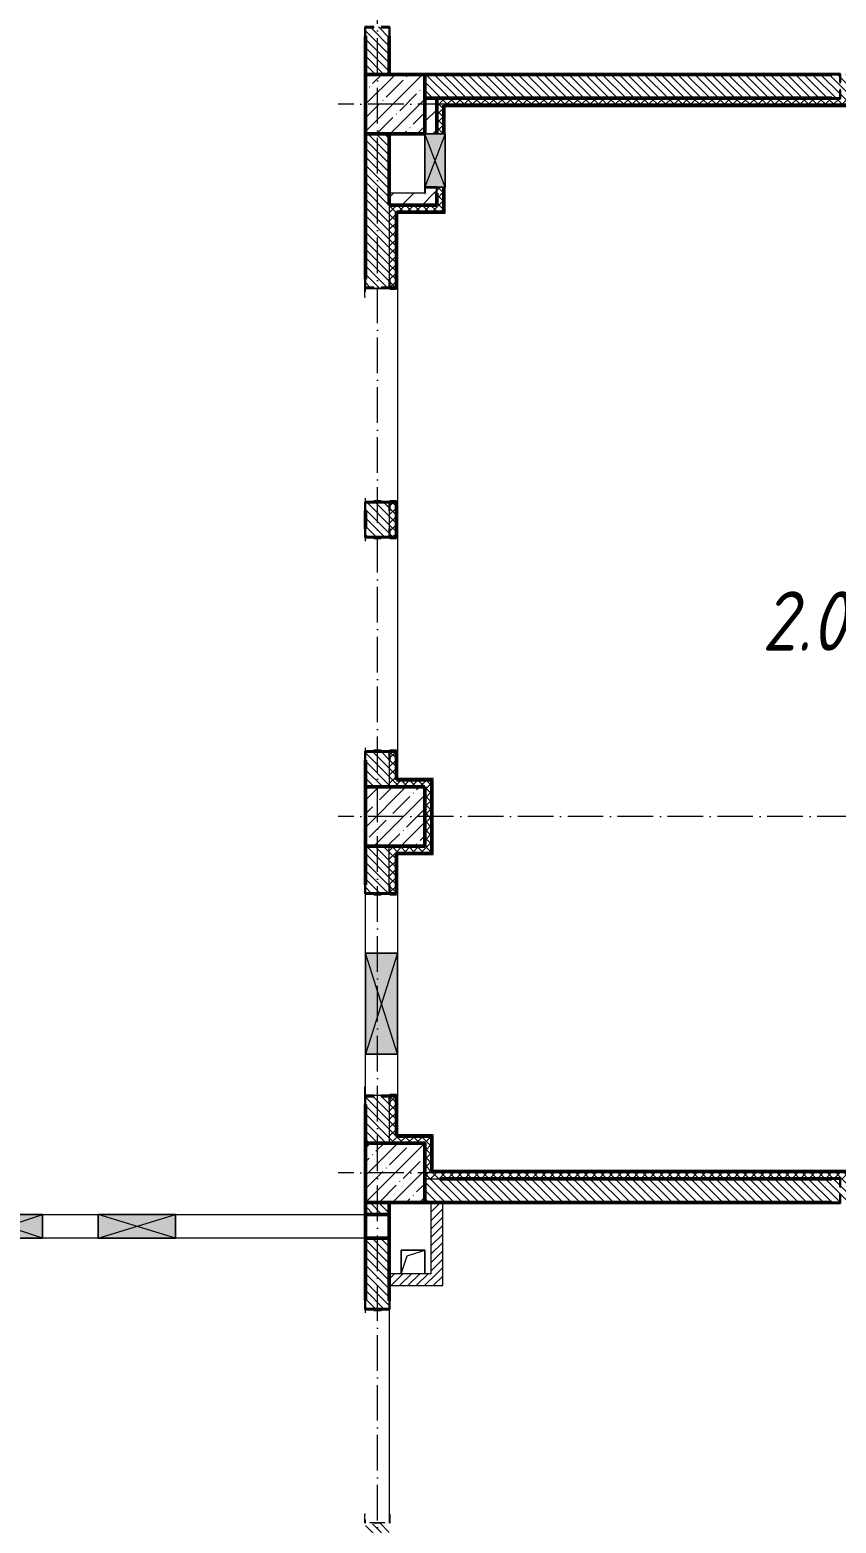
# Model space of a CAD drawing. Header units: millimetres. Extents: x -213536 to 1564669, y -45299 to 942238.
# Drawn here: x 74833 to 81621, y 481397 to 493972 of the extents above; entities that cross this region are included whole.
import ezdxf

# ---------------------------------------------------------------- set-up
doc = ezdxf.new("R2010")
doc.units = ezdxf.units.MM
doc.linetypes.add('50_200_ШТРИХ_1Т_ш5_п1_п1_', pattern=[700, 500, -100, 0, -100])
for name, color, linetype, lineweight in [('3.1) ЖБ окна 1.2 м', 102, 'Continuous', 30), ('A-DETL-GENF-OTLN', 7, 'Continuous', 9), ('A-FLOR-____-OTLN', 7, 'Continuous', 9), ('A-GENM-____-MCUT', 7, 'Continuous', 25), ('A-GENM-____-OTLN', 7, 'Continuous', 9), ('A-GENM-____-OTLN-1', 7, 'Continuous', 25), ('A-GLAZ-____-OTLN', 7, 'Continuous', 9), ('A-WALL-____-MCUT-2', 7, 'Continuous', 50), ('A-WALL-____-MCUT-3', 7, 'Continuous', 9), ('A-WALL-____-OTLN', 7, 'Continuous', 9), ('A-WALL-____-PATT-1', 7, 'Continuous', 9), ('A-WALL-FNSH-MCUT-1', 7, 'Continuous', 9), ('I-WALL-____-OTLN', 7, 'Continuous', 9), ('S-COLS-____-MCUT', 7, 'Continuous', 50), ('S-COLS-____-OTLN', 7, 'Continuous', 9), ('S-GRID-____-OTLN-1', 7, '50_200_ШТРИХ_1Т_ш5_п1_п1_', 9), ('Марки помещений', 7, 'Continuous', 9)]:
    doc.layers.add(name, color=color, linetype=linetype, lineweight=lineweight)
doc.layers.add('A-WALL-____-PATT-2', color=7, linetype='Continuous', lineweight=9, true_color=0x787878)
doc.styles.add('ISOCPEUR_I_3', font='isocpeui.ttf', dxfattribs={"width": 0.85, "height": 2.2})
pattern_1 = [(135, (-15591.663, 459015.94), (-35.35534, -35.35534), [])]
pattern_2 = [(45, (-15591.663, 459015.94), (-35.35534, 35.35534), []), (135, (-15591.663, 459015.94), (-35.35534, -35.35534), [])]
pattern_3 = [(45, (-15591.663, 459015.94), (-35.35534, 35.35534), [])]
pattern_4 = [(45, (-15591.66, 459015.94), (-84.85281, 84.85281), [])]

# ---------------------------------------------------------------- blocks, each defined once
blk = doc.blocks.new('BSC_Колонна _Прямоугольная - 500х500-V27-АР1_План отверстий 2 этажа в осях 1-64_А-ГГ')
at = {"layer": 'S-COLS-____-OTLN'}
h = blk.add_hatch(dxfattribs=at)
h.set_pattern_fill('FP_56', color=256, style=0, pattern_type=2)
h.set_pattern_definition([(45, (-93500, -25331.04), (-114.04925, 114.04925), []), (45, (-93385.95, -25331.04), (-114.04925, 114.04925), [201.613, -40.323, 3.353, -36.97])])
h.paths.add_polyline_path([(-250, -250), (250, -250), (250, 250), (-250, 250)], flags=0)
at = {"layer": 'S-COLS-____-MCUT'}
for p, q in [((250, 250), (-250, 250)), ((-250, 250), (-250, -250)), ((250, -250), (250, 250)), ((-250, -250), (250, -250))]:
    blk.add_line(p, q, dxfattribs=at)
blk = doc.blocks.new('BSC_Колонна _Прямоугольная - 500х500-V29-АР1_План отверстий 2 этажа в осях 1-64_А-ГГ')
at = {"layer": 'S-COLS-____-OTLN'}
h = blk.add_hatch(dxfattribs=at)
h.set_pattern_fill('FP_58', color=256, style=0, pattern_type=2)
h.set_pattern_definition([(45, (-93500, -34331.04), (-114.04925, 114.04925), []), (45, (-93385.95, -34331.04), (-114.04925, 114.04925), [201.613, -40.323, 3.353, -36.97])])
h.paths.add_polyline_path([(-250, -250), (250, -250), (250, 250), (-250, 250)], flags=0)
at = {"layer": 'S-COLS-____-MCUT'}
for p, q in [((250, 250), (-250, 250)), ((-250, 250), (-250, -250)), ((250, -250), (250, 250)), ((-250, -250), (250, -250))]:
    blk.add_line(p, q, dxfattribs=at)
blk = doc.blocks.new('BSC_Колонна _Прямоугольная - 500х500-V35-АР1_План отверстий 2 этажа в осях 1-64_А-ГГ')
at = {"layer": 'S-COLS-____-OTLN'}
h = blk.add_hatch(dxfattribs=at)
h.set_pattern_fill('FP_64', color=256, style=0, pattern_type=2)
h.set_pattern_definition([(45, (-93500, -28331.04), (-114.04925, 114.04925), []), (45, (-93385.95, -28331.04), (-114.04925, 114.04925), [201.613, -40.323, 3.353, -36.97])])
h.paths.add_polyline_path([(-250, -250), (250, -250), (250, 250), (-250, 250), (-250, -75)], flags=0)
at = {"layer": 'S-COLS-____-MCUT'}
for p, q in [((250, 250), (-250, 250)), ((-250, 250), (-250, -250)), ((250, -250), (250, 250)), ((-250, -250), (250, -250))]:
    blk.add_line(p, q, dxfattribs=at)
blk = doc.blocks.new('АР_Перемычка - АР_Перемычка-28448550-АР1_План отверстий 2 этажа в осях 1-64_А-ГГ')
at = {"layer": 'A-GENM-____-OTLN'}
blk.add_line((-350, -100), (-342, -100), dxfattribs=at)
blk = doc.blocks.new('Фахверк_СКБ_Уголок - 200_3960-28268576-АР1_План отверстий 2 этажа в осях 1-64_А-ГГ')
at = {"layer": 'A-GENM-____-MCUT'}
for p, q in [((200, 156), (125, 156)), ((125, 156), (125, 81)), ((131, 81), (131, 150)), ((131, 150), (200, 150)), ((200, 150), (200, 156)), ((125, 81), (131, 81)), ((131, 19), (125, 19)), ((125, 19), (125, -56)), ((131, -50), (131, 19)), ((125, -56), (200, -56)), ((200, -50), (131, -50)), ((200, -56), (200, -50))]:
    blk.add_line(p, q, dxfattribs=at)
blk = doc.blocks.new('154_Стойка_СКБ_Уголок - СМ-2480_200-28346303-АР1_План отверстий 2 этажа в осях 1-64_А-ГГ')
at = {"layer": 'A-GENM-____-MCUT'}
for p, q in [((125, 156), (125, 81)), ((200, 156), (125, 156)), ((131, 81), (131, 150)), ((131, 150), (200, 150)), ((200, 150), (200, 156)), ((125, 81), (131, 81)), ((131, 19), (125, 19)), ((125, 19), (125, -56)), ((131, -50), (131, 19)), ((125, -56), (200, -56)), ((200, -50), (131, -50)), ((200, -56), (200, -50))]:
    blk.add_line(p, q, dxfattribs=at)
blk = doc.blocks.new('Стойка_Влож_Полоса боковая - Полоса-28213942-АР1_План отверстий 2 этажа в осях 1-64_А-ГГ')
at = {"layer": 'A-GENM-____-OTLN'}
for p, q in [((-5, 60), (0, 60)), ((-5, -60), (-5, 60)), ((0, 31), (0, -31)), ((0, -60), (-5, -60))]:
    blk.add_line(p, q, dxfattribs=at)
blk = doc.blocks.new('Стойка_Влож_Уголок_Опорный - Уголок-V141-АР1_План отверстий 2 этажа в осях 1-64_А-ГГ')
at = {"layer": 'A-GENM-____-OTLN'}
for p, q in [((0, 0), (0, -6)), ((-6, -6), (0, -6)), ((-6, -75), (0, -75)), ((0, -6), (0, -75))]:
    blk.add_line(p, q, dxfattribs=at)
blk = doc.blocks.new('Стойка_Влож_Уголок_Опорный - Уголок-V143-АР1_План отверстий 2 этажа в осях 1-64_А-ГГ')
at = {"layer": 'A-GENM-____-OTLN'}
for p, q in [((-212, -6), (-212, 0)), ((-212, -75), (-212, -6)), ((-212, -6), (-206, -6)), ((-212, -75), (-206, -75))]:
    blk.add_line(p, q, dxfattribs=at)
blk = doc.blocks.new('Стойка_Влож_Уголок_Опорный - Уголок-28213941-АР1_План отверстий 2 этажа в осях 1-64_А-ГГ')
at = {"layer": 'A-GENM-____-OTLN'}
for p, q in [((-212, -6), (-212, 0)), ((0, 0), (0, -6)), ((-212, -75), (-212, -6)), ((-212, -6), (-206, -6)), ((-212, -75), (-206, -75)), ((-6, -6), (0, -6)), ((-6, -75), (0, -75)), ((0, -6), (0, -75))]:
    blk.add_line(p, q, dxfattribs=at)
blk = doc.blocks.new('Фахверк_СКБ_Уголок - 200_3550-28267367-АР1_План отверстий 2 этажа в осях 1-64_А-ГГ')
at = {"layer": 'A-GENM-____-MCUT'}
for p, q in [((200, 156), (125, 156)), ((125, 156), (125, 81)), ((131, 81), (131, 150)), ((131, 150), (200, 150)), ((200, 150), (200, 156)), ((125, 81), (131, 81)), ((131, 19), (125, 19)), ((125, 19), (125, -56)), ((131, -50), (131, 19)), ((125, -56), (200, -56)), ((200, -50), (131, -50)), ((200, -56), (200, -50))]:
    blk.add_line(p, q, dxfattribs=at)
blk = doc.blocks.new('AR_Отверстие прямоугольное _в плите_ - AR_Отверстие прямоугольное _в плите_-30458127-АР1_План отверстий 2 этажа в осях 1-64_А-ГГ')
at = {"layer": 'A-GENM-____-OTLN'}
for p, q in [((100, 100), (-100, 100)), ((-100, 100), (-100, -100)), ((-100, -100), (-50, 50)), ((-50, 50), (100, 100)), ((100, -100), (100, 100))]:
    blk.add_line(p, q, dxfattribs=at)
blk = doc.blocks.new('BSC_Колонна _Прямоугольная1 - 200х200 _металл_-35201446-АР1_План отверстий 2 этажа в осях 1-64_А-ГГ')
at = {"layer": 'S-COLS-____-MCUT'}
for p, q in [((100, 100), (-100, 100)), ((-100, 100), (-100, -100)), ((100, -100), (100, 100)), ((-100, -100), (100, -100))]:
    blk.add_line(p, q, dxfattribs=at)
blk = doc.blocks.new('AR_Отверстие прямоугольное _в стене_ - AR_Отверстие прямоугольное _в стене__ОВ-36849991-АР1_План отверстий 2 этажа в осях 1-64_А-ГГ')
at = {"layer": 'A-GLAZ-____-OTLN'}
blk.add_hatch(color=256, dxfattribs=at).paths.add_polyline_path([(425, -100), (425, 170), (-425, 170), (-425, -100), (220, -100)], flags=0)
at = {"layer": 'A-DETL-GENF-OTLN'}
for p, q in [((-425, -100), (-425, 170)), ((-425, 170), (425, 170)), ((425, 170), (-425, -100)), ((-425, 170), (425, -100)), ((425, 170), (-425, 170)), ((-425, 170), (-425, -100)), ((425, 170), (425, -100)), ((425, -100), (425, 170)), ((425, -100), (-425, -100)), ((-425, -100), (425, -100))]:
    blk.add_line(p, q, dxfattribs=at)
blk = doc.blocks.new('AR_Отверстие прямоугольное _в стене_ - AR_Отверстие прямоугольное _в стене__ОВ-36849744-АР1_План отверстий 2 этажа в осях 1-64_А-ГГ')
at = {"layer": 'A-GLAZ-____-OTLN'}
blk.add_hatch(color=256, dxfattribs=at).paths.add_polyline_path([(225, -47), (225, 120), (-225, 120), (-225, -50), (225, -50)], flags=0)
at = {"layer": 'A-DETL-GENF-OTLN'}
for p, q in [((-225, -50), (-225, 120)), ((-225, 120), (225, 120)), ((225, 120), (-225, -50)), ((-225, 120), (225, -50)), ((225, 120), (-225, 120)), ((-225, 120), (-225, -50)), ((225, 120), (225, 50)), ((225, 50), (225, 120)), ((225, -50), (-225, -50)), ((-225, -50), (225, -50))]:
    blk.add_line(p, q, dxfattribs=at)
blk = doc.blocks.new('AR_Отверстие прямоугольное _в стене_ - AR_Отверстие прямоугольное _в стене__ОВ-36852113-АР1_План отверстий 2 этажа в осях 1-64_А-ГГ')
at = {"layer": 'A-GLAZ-____-OTLN'}
blk.add_hatch(color=256, dxfattribs=at).paths.add_polyline_path([(325, 100), (-325, 100), (-325, -100), (325, -100), (325, 65)], flags=0)
at = {"layer": 'A-DETL-GENF-OTLN'}
for p, q in [((-325, -100), (-325, 100)), ((-325, 100), (325, 100)), ((325, 100), (-325, -100)), ((-325, 100), (325, -100)), ((325, 100), (-325, 100)), ((-325, 100), (-325, -100)), ((325, 100), (325, -100)), ((325, -100), (325, 100)), ((325, -100), (-325, -100)), ((-325, -100), (325, -100))]:
    blk.add_line(p, q, dxfattribs=at)
blk = doc.blocks.new('154_Фахверк_СКБ_Швеллер - Тип_100_3960_зеркало-36793856-АР1_План отверстий 2 этажа в осях 1-64_А-ГГ')
at = {"layer": 'A-GENM-____-MCUT'}
for p, q in [((175, 50), (125, 50)), ((125, 50), (125, -50)), ((128, 47), (175, 47)), ((128, -47), (128, 47)), ((175, 47), (175, 50)), ((125, -50), (175, -50)), ((175, -47), (128, -47)), ((175, -50), (175, -47))]:
    blk.add_line(p, q, dxfattribs=at)
blk = doc.blocks.new('AR_Отверстие прямоугольное _в стене_ - AR_Отверстие прямоугольное _в стене__ЭОМ-36813478-АР1_План отверстий 2 этажа в осях 1-64_А-ГГ')
at = {"layer": 'A-GLAZ-____-OTLN'}
blk.add_hatch(color=256, dxfattribs=at).paths.add_polyline_path([(300, 100), (-300, 100), (-300, -100), (300, -100), (300, 65)], flags=0)
at = {"layer": 'A-DETL-GENF-OTLN'}
for p, q in [((-300, -100), (-300, 100)), ((-300, 100), (300, 100)), ((300, 100), (-300, -100)), ((-300, 100), (300, -100)), ((300, 100), (-300, 100)), ((-300, 100), (-300, -100)), ((300, 100), (300, -100)), ((300, -100), (300, 100)), ((300, -100), (-300, -100)), ((-300, -100), (300, -100))]:
    blk.add_line(p, q, dxfattribs=at)
blk = doc.blocks.new('2этаж')
at = {"layer": 'S-GRID-____-OTLN-1', "color": 251, "ltscale": 0.6, "true_color": 0x636466}
for p, q in [((77758.3, 454533.3), (77758.3, 508896.9)), ((88482.7, 493347), (77429.6, 493347)), ((88482.7, 487347), (77429.6, 487347)), ((88482.7, 484347), (77429.6, 484347))]:
    blk.add_line(p, q, dxfattribs=at)

msp = doc.modelspace()

# ---------------------------------------------------------------- hatches: boundary and pattern name
at = {"layer": 'A-WALL-____-PATT-1'}
h = msp.add_hatch(dxfattribs=at)
h.set_pattern_fill('FP_6', color=256, style=0, pattern_type=2)
h.set_pattern_definition(pattern_1)
h.paths.add_polyline_path([(77858.3, 493597), (77858.3, 493991), (77789.3, 493991), (77789.3, 493997), (77727.3, 493997), (77727.3, 493991), (77658.3, 493991), (77658.3, 493597), (77818.3, 493597)], flags=0)
h.paths.add_polyline_path([(77789.3, 495697), (77789.3, 495703), (77858.3, 495703), (77858.3, 496097), (77658.3, 496097), (77658.3, 495703), (77727.3, 495703), (77727.3, 495697)], flags=0)
h = msp.add_hatch(dxfattribs=at)
h.set_pattern_fill('FP_6', color=256, style=0, pattern_type=2)
h.set_pattern_definition(pattern_1)
h.paths.add_polyline_path([(85158.3, 493397), (85158.3, 493597), (81658.3, 493597), (81658.3, 493528), (81652.3, 493528), (81652.3, 493597), (78158.3, 493597), (78158.3, 493397), (81652.3, 493397), (81652.3, 493466), (81658.3, 493466), (81658.3, 493397), (85140.1, 493397)], flags=0)
h = msp.add_hatch(dxfattribs=at)
h.set_pattern_fill('FP_4', color=256, style=0, pattern_type=2)
h.set_pattern_definition(pattern_4)
h.paths.add_polyline_path([(78255.3, 492597), (78255.3, 492644), (78161.3, 492644), (78161.3, 492597), (78208.3, 492597)], flags=0)
h.paths.add_polyline_path([(78158.3, 493097), (78258.3, 493097), (78258.3, 493397), (78158.3, 493397)], flags=0)
h = msp.add_hatch(dxfattribs=at)
h.set_pattern_fill('FP_6', color=256, style=0, pattern_type=2)
h.set_pattern_definition(pattern_1)
h.paths.add_polyline_path([(77858.3, 487597), (77858.3, 487891), (77789.3, 487891), (77789.3, 487897), (77727.3, 487897), (77727.3, 487891), (77658.3, 487891), (77658.3, 487597)], flags=0)
h.paths.add_polyline_path([(77789.3, 489697), (77789.3, 489703), (77858.3, 489703), (77858.3, 489991), (77789.3, 489991), (77789.3, 489997), (77727.3, 489997), (77727.3, 489991), (77658.3, 489991), (77658.3, 489703), (77727.3, 489703), (77727.3, 489697)], flags=0)
h.paths.add_polyline_path([(77789.3, 491797), (77789.3, 491803), (77858.3, 491803), (77858.3, 493097), (77658.3, 493097), (77658.3, 491803), (77727.3, 491803), (77727.3, 491797)], flags=0)
h = msp.add_hatch(dxfattribs=at)
h.set_pattern_fill('FP_4', color=256, style=0, pattern_type=2)
h.set_pattern_definition(pattern_4)
h.paths.add_polyline_path([(77858.3, 492497), (78258.3, 492497), (78258.3, 492597), (77858.3, 492597)], flags=0)
h = msp.add_hatch(dxfattribs=at)
h.set_pattern_fill('FP_6', color=256, style=0, pattern_type=2)
h.set_pattern_definition(pattern_1)
h.paths.add_polyline_path([(77698.3, 484597), (77858.3, 484597), (77858.3, 484991), (77789.3, 484991), (77789.3, 484997), (77727.3, 484997), (77727.3, 484991), (77658.3, 484991), (77658.3, 484597)], flags=0)
h.paths.add_polyline_path([(77727.3, 486697), (77789.3, 486697), (77789.3, 486703), (77858.3, 486703), (77858.3, 487097), (77658.3, 487097), (77658.3, 486703), (77727.3, 486703)], flags=0)
h = msp.add_hatch(dxfattribs=at)
h.set_pattern_fill('FP_6', color=256, style=0, pattern_type=2)
h.set_pattern_definition(pattern_1)
h.paths.add_polyline_path([(85140.1, 484097), (85158.3, 484097), (85158.3, 484297), (81658.3, 484297), (81658.3, 484228), (81652.3, 484228), (81652.3, 484297), (78158.3, 484297), (78158.3, 484097), (81652.3, 484097), (81652.3, 484166), (81658.3, 484166), (81658.3, 484097), (83372.6, 484097)], flags=0)
h = msp.add_hatch(dxfattribs=at)
h.set_pattern_fill('FP_6', color=256, style=0, pattern_type=2)
h.set_pattern_definition(pattern_1)
h.paths.add_polyline_path([(77858.3, 478597), (77858.3, 480022), (77658.3, 480022), (77658.3, 478597)], flags=0)
h.paths.add_polyline_path([(77658.3, 480972), (77858.3, 480972), (77858.3, 481391), (77789.3, 481391), (77789.3, 481397), (77727.3, 481397), (77727.3, 481391), (77658.3, 481391), (77658.3, 481322)], flags=0)
h.paths.add_polyline_path([(77789.3, 483197), (77789.3, 483203), (77858.3, 483203), (77858.3, 483797), (77658.3, 483797), (77658.3, 483203), (77727.3, 483203), (77727.3, 483197)], flags=0)
h.paths.add_polyline_path([(77658.3, 483997), (77858.3, 483997), (77858.3, 484097), (77658.3, 484097)], flags=0)
h = msp.add_hatch(dxfattribs=at)
h.set_pattern_fill('FP_5', color=256, style=0, pattern_type=2)
h.set_pattern_definition(pattern_3)
h.paths.add_polyline_path([(78308.3, 483497), (78308.3, 484097), (78208.3, 484097), (78208.3, 483497)], flags=0)
h = msp.add_hatch(dxfattribs=at)
h.set_pattern_fill('FP_5', color=256, style=0, pattern_type=2)
h.set_pattern_definition(pattern_3)
h.paths.add_polyline_path([(77858.3, 483397), (78308.3, 483397), (78308.3, 483497), (77858.3, 483497)], flags=0)
at = {"layer": 'A-WALL-____-PATT-2'}
h = msp.add_hatch(dxfattribs=at)
h.set_pattern_fill('FP_7', color=256, style=0, pattern_type=2)
h.set_pattern_definition(pattern_2)
h.paths.add_polyline_path([(78318.3, 492437), (78318.3, 492647), (78258.3, 492647), (78258.3, 492437)], flags=0)
h.paths.add_polyline_path([(78258.3, 493097), (78318.3, 493097), (78318.3, 493397), (78258.3, 493397)], flags=0)
h = msp.add_hatch(dxfattribs=at)
h.set_pattern_fill('FP_7', color=256, style=0, pattern_type=2)
h.set_pattern_definition(pattern_2)
h.paths.add_polyline_path([(85088.3, 493337), (85098.3, 493337), (85098.3, 493397), (81658.3, 493397), (81658.3, 493391), (81583.3, 493391), (81583.3, 493397), (78318.3, 493397), (78318.3, 493337), (83372.6, 493337)], flags=0)
h = msp.add_hatch(dxfattribs=at)
h.set_pattern_fill('FP_7', color=256, style=0, pattern_type=2)
h.set_pattern_definition(pattern_2)
h.paths.add_polyline_path([(77918.3, 487597), (77918.3, 487897), (77864.3, 487897), (77864.3, 487822), (77858.3, 487822), (77858.3, 487597)], flags=0)
h.paths.add_polyline_path([(77918.3, 489697), (77918.3, 489997), (77864.3, 489997), (77864.3, 489922), (77858.3, 489922), (77858.3, 489772), (77864.3, 489772), (77864.3, 489697)], flags=0)
h.paths.add_polyline_path([(77918.3, 491797), (77918.3, 492497), (77858.3, 492497), (77858.3, 491872), (77864.3, 491872), (77864.3, 491797)], flags=0)
h = msp.add_hatch(dxfattribs=at)
h.set_pattern_fill('FP_7', color=256, style=0, pattern_type=2)
h.set_pattern_definition(pattern_2)
h.paths.add_polyline_path([(77918.3, 492437), (78258.3, 492437), (78258.3, 492497), (77918.3, 492497)], flags=0)
h = msp.add_hatch(dxfattribs=at)
h.set_pattern_fill('FP_7', color=256, style=0, pattern_type=2)
h.set_pattern_definition(pattern_2)
h.paths.add_polyline_path([(78158.3, 487597), (78218.3, 487597), (78218.3, 487657), (77918.3, 487657), (77918.3, 487597), (78070.3, 487597)], flags=0)
h = msp.add_hatch(dxfattribs=at)
h.set_pattern_fill('FP_7', color=256, style=0, pattern_type=2)
h.set_pattern_definition(pattern_2)
h.paths.add_polyline_path([(78218.3, 487037), (78218.3, 487597), (78158.3, 487597), (78158.3, 487037)], flags=0)
h = msp.add_hatch(dxfattribs=at)
h.set_pattern_fill('FP_7', color=256, style=0, pattern_type=2)
h.set_pattern_definition(pattern_2)
h.paths.add_polyline_path([(78158.3, 487037), (78158.3, 487097), (77858.3, 487097), (77858.3, 487037), (78070.3, 487037)], flags=0)
h = msp.add_hatch(dxfattribs=at)
h.set_pattern_fill('FP_7', color=256, style=0, pattern_type=2)
h.set_pattern_definition(pattern_2)
h.paths.add_polyline_path([(77858.3, 484597), (77918.3, 484597), (77918.3, 484997), (77864.3, 484997), (77864.3, 484922), (77858.3, 484922)], flags=0)
h.paths.add_polyline_path([(77864.3, 486697), (77918.3, 486697), (77918.3, 487037), (77858.3, 487037), (77858.3, 486772), (77864.3, 486772), (77864.3, 486703)], flags=0)
h = msp.add_hatch(dxfattribs=at)
h.set_pattern_fill('FP_7', color=256, style=0, pattern_type=2)
h.set_pattern_definition(pattern_2)
h.paths.add_polyline_path([(77928.3, 484597), (78158.3, 484597), (78158.3, 484657), (77918.3, 484657), (77918.3, 484597)], flags=0)
h = msp.add_hatch(dxfattribs=at)
h.set_pattern_fill('FP_7', color=256, style=0, pattern_type=2)
h.set_pattern_definition(pattern_2)
h.paths.add_polyline_path([(78158.3, 484297), (78218.3, 484297), (78218.3, 484657), (78158.3, 484657), (78158.3, 484597)], flags=0)
h = msp.add_hatch(dxfattribs=at)
h.set_pattern_fill('FP_7', color=256, style=0, pattern_type=2)
h.set_pattern_definition(pattern_2)
h.paths.add_polyline_path([(85098.3, 484297), (85098.3, 484357), (78218.3, 484357), (78218.3, 484297), (81583.3, 484297), (81583.3, 484303), (81658.3, 484303), (81658.3, 484297), (85088.3, 484297)], flags=0)

# ---------------------------------------------------------------- linework, layer by layer
at = {"layer": 'A-FLOR-____-OTLN'}
for p, q in [((77958.3, 483697), (78158.3, 483697)), ((77958.3, 483497), (77958.3, 483697)), ((78158.3, 483697), (78158.3, 483497))]:
    msp.add_line(p, q, dxfattribs=at)
at = {"layer": 'A-WALL-____-MCUT-2'}
for p, q in [((77658.3, 493922), (77658.3, 493597)), ((77858.3, 493597), (77858.3, 493922)), ((81583.3, 493597), (78158.3, 493597)), ((81583.3, 493397), (78158.3, 493397)), ((78258.3, 493397), (78258.3, 493097)), ((78318.3, 493337), (85098.3, 493337)), ((78318.3, 493097), (78318.3, 493337)), ((77658.3, 493097), (77658.3, 491872)), ((77858.3, 492497), (77858.3, 493097)), ((78258.3, 492597), (78258.3, 492497)), ((78318.3, 492437), (78318.3, 492647)), ((78258.3, 492497), (77858.3, 492497)), ((77918.3, 491797), (77918.3, 492437)), ((77918.3, 492437), (78318.3, 492437)), ((77864.3, 491797), (77918.3, 491797)), ((77789.3, 489997), (77727.3, 489997)), ((77918.3, 489997), (77864.3, 489997)), ((77918.3, 489697), (77918.3, 489997)), ((77658.3, 489922), (77658.3, 489772)), ((77727.3, 489697), (77789.3, 489697)), ((77864.3, 489697), (77918.3, 489697)), ((77658.3, 487822), (77658.3, 487597)), ((77789.3, 487897), (77727.3, 487897)), ((77918.3, 487897), (77864.3, 487897)), ((77918.3, 487657), (77918.3, 487897)), ((78218.3, 487657), (77918.3, 487657)), ((78218.3, 487037), (78218.3, 487657)), ((77658.3, 487097), (77658.3, 486772)), ((77918.3, 487037), (78218.3, 487037)), ((77918.3, 486697), (77918.3, 487037)), ((77727.3, 486697), (77789.3, 486697)), ((77864.3, 486697), (77918.3, 486697)), ((77658.3, 484922), (77658.3, 484597)), ((77918.3, 484997), (77864.3, 484997)), ((77918.3, 484657), (77918.3, 484997)), ((78218.3, 484657), (77918.3, 484657)), ((78218.3, 484357), (78218.3, 484657)), ((85098.3, 484357), (78218.3, 484357)), ((81583.3, 484297), (78287.7, 484297)), ((77658.3, 484097), (77658.3, 483997)), ((77858.3, 483997), (77858.3, 484097)), ((78158.3, 484097), (81583.3, 484097)), ((77658.3, 483797), (77658.3, 483272)), ((77858.3, 483272), (77858.3, 483797)), ((77727.3, 483197), (77789.3, 483197))]:
    msp.add_line(p, q, dxfattribs=at)
at = {"layer": 'A-WALL-____-MCUT-3'}
for p, q in [((77858.3, 492497), (77858.3, 491872)), ((77858.3, 489922), (77858.3, 489772)), ((77858.3, 487822), (77858.3, 487597)), ((77858.3, 486772), (77858.3, 487097)), ((77858.3, 484922), (77858.3, 484597)), ((78158.3, 484297), (78287.7, 484297))]:
    msp.add_line(p, q, dxfattribs=at)
at = {"layer": 'A-WALL-____-OTLN'}
for p, q in [((77928.3, 491797), (77928.3, 489997)), ((77928.3, 489697), (77928.3, 487897)), ((77928.3, 486697), (77928.3, 486197)), ((77928.3, 485347), (77928.3, 484997))]:
    msp.add_line(p, q, dxfattribs=at)
at = {"layer": 'A-WALL-FNSH-MCUT-1'}
for p, q in [((78328.3, 493327), (85088.3, 493327)), ((78328.3, 493097), (78328.3, 493327)), ((78158.3, 492597), (77858.3, 492597)), ((78328.3, 492427), (78328.3, 492647)), ((77928.3, 491797), (77928.3, 492427)), ((77928.3, 492427), (78328.3, 492427)), ((77918.3, 491797), (77928.3, 491797)), ((77928.3, 489997), (77918.3, 489997)), ((77928.3, 489697), (77928.3, 489997)), ((77918.3, 489697), (77928.3, 489697)), ((77928.3, 487897), (77918.3, 487897)), ((77928.3, 487667), (77928.3, 487897)), ((78228.3, 487667), (77928.3, 487667)), ((78228.3, 487027), (78228.3, 487667)), ((77928.3, 487027), (78228.3, 487027)), ((77928.3, 486697), (77928.3, 487027)), ((77918.3, 486697), (77928.3, 486697)), ((77928.3, 484997), (77918.3, 484997)), ((77928.3, 484667), (77928.3, 484997)), ((78228.3, 484667), (77928.3, 484667)), ((78228.3, 484367), (78228.3, 484667)), ((85088.3, 484367), (78228.3, 484367)), ((78208.3, 484097), (78208.3, 483497)), ((78308.3, 483397), (78308.3, 484097)), ((78208.3, 483497), (77858.3, 483497)), ((77858.3, 483397), (78308.3, 483397))]:
    msp.add_line(p, q, dxfattribs=at)
at = {"layer": 'I-WALL-____-OTLN'}
for p, q in [((77658.3, 491767), (77658.3, 491797)), ((77658.3, 489997), (77658.3, 490027)), ((77658.3, 489667), (77658.3, 489697)), ((77658.3, 487897), (77658.3, 487927)), ((77658.3, 486197), (77658.3, 486697)), ((77658.3, 484997), (77658.3, 485347)), ((74938.3, 483997), (75408.3, 483997)), ((76058.3, 483997), (77658.3, 483997)), ((75408.3, 483797), (74938.3, 483797)), ((77658.3, 483797), (76058.3, 483797)), ((77658.3, 483167), (77658.3, 483197)), ((77858.3, 483197), (77858.3, 481397)), ((77658.3, 481397), (77658.3, 481427))]:
    msp.add_line(p, q, dxfattribs=at)

# ---------------------------------------------------------------- block references
at = {"layer": '3.1) ЖБ окна 1.2 м'}
msp.add_blockref('2этаж', (0, 0), dxfattribs=at)
at = {"layer": 'A-GENM-____-OTLN'}
for name, p in [('Стойка_Влож_Уголок_Опорный - Уголок-V143-АР1_План отверстий 2 этажа в осях 1-64_А-ГГ', (77864.3, 491797)), ('AR_Отверстие прямоугольное _в плите_ - AR_Отверстие прямоугольное _в плите_-30458127-АР1_План отверстий 2 этажа в осях 1-64_А-ГГ', (78058.3, 483597))]:
    msp.add_blockref(name, p, dxfattribs=at)
for name, p, rotation in [('Стойка_Влож_Полоса боковая - Полоса-28213942-АР1_План отверстий 2 этажа в осях 1-64_А-ГГ', (77758.3, 491797), 89.99999999999991), ('Стойка_Влож_Уголок_Опорный - Уголок-V141-АР1_План отверстий 2 этажа в осях 1-64_А-ГГ', (77652.3, 484997), 180), ('Стойка_Влож_Полоса боковая - Полоса-28213942-АР1_План отверстий 2 этажа в осях 1-64_А-ГГ', (77758.3, 484997), 269.9999999999999), ('АР_Перемычка - АР_Перемычка-28448550-АР1_План отверстий 2 этажа в осях 1-64_А-ГГ', (77758.3, 484997), 89.9999999999999), ('Стойка_Влож_Уголок_Опорный - Уголок-28213941-АР1_План отверстий 2 этажа в осях 1-64_А-ГГ', (77652.3, 481397), 180), ('Стойка_Влож_Полоса боковая - Полоса-28213942-АР1_План отверстий 2 этажа в осях 1-64_А-ГГ', (77758.3, 481397), 269.9999999999999)]:
    msp.add_blockref(name, p, dxfattribs=dict(at, rotation=rotation))
at = {"layer": 'A-GENM-____-OTLN-1'}
for name, p, rotation in [('154_Стойка_СКБ_Уголок - СМ-2480_200-28346303-АР1_План отверстий 2 этажа в осях 1-64_А-ГГ', (77708.3, 494122), 269.9999999999999), ('Фахверк_СКБ_Уголок - 200_3550-28267367-АР1_План отверстий 2 этажа в осях 1-64_А-ГГ', (81783.3, 493547), 180), ('154_Фахверк_СКБ_Швеллер - Тип_100_3960_зеркало-36793856-АР1_План отверстий 2 этажа в осях 1-64_А-ГГ', (78208.3, 492772), 270), ('154_Стойка_СКБ_Уголок - СМ-2480_200-28346303-АР1_План отверстий 2 этажа в осях 1-64_А-ГГ', (77808.3, 491672), 89.9999999999999), ('Фахверк_СКБ_Уголок - 200_3960-28268576-АР1_План отверстий 2 этажа в осях 1-64_А-ГГ', (77708.3, 490122), 269.9999999999999), ('Фахверк_СКБ_Уголок - 200_3960-28268576-АР1_План отверстий 2 этажа в осях 1-64_А-ГГ', (77808.3, 489572), 89.9999999999999), ('Фахверк_СКБ_Уголок - 200_3960-28268576-АР1_План отверстий 2 этажа в осях 1-64_А-ГГ', (77708.3, 488022), 269.9999999999999), ('Фахверк_СКБ_Уголок - 200_3960-28268576-АР1_План отверстий 2 этажа в осях 1-64_А-ГГ', (77808.3, 486572), 89.9999999999999), ('154_Стойка_СКБ_Уголок - СМ-2480_200-28346303-АР1_План отверстий 2 этажа в осях 1-64_А-ГГ', (77708.3, 485122), 269.9999999999999), ('Фахверк_СКБ_Уголок - 200_3550-28267367-АР1_План отверстий 2 этажа в осях 1-64_А-ГГ', (81783.3, 484247), 180), ('Фахверк_СКБ_Уголок - 200_3960-28268576-АР1_План отверстий 2 этажа в осях 1-64_А-ГГ', (77808.3, 483072), 89.9999999999999)]:
    msp.add_blockref(name, p, dxfattribs=dict(at, rotation=rotation))
at = {"layer": 'A-GLAZ-____-OTLN'}
for name, p, rotation in [('AR_Отверстие прямоугольное _в стене_ - AR_Отверстие прямоугольное _в стене__ОВ-36849744-АР1_План отверстий 2 этажа в осях 1-64_А-ГГ', (78208.3, 492872), 270), ('AR_Отверстие прямоугольное _в стене_ - AR_Отверстие прямоугольное _в стене__ОВ-36849991-АР1_План отверстий 2 этажа в осях 1-64_А-ГГ', (77758.3, 485772), 269.9999999999999), ('AR_Отверстие прямоугольное _в стене_ - AR_Отверстие прямоугольное _в стене__ЭОМ-36813478-АР1_План отверстий 2 этажа в осях 1-64_А-ГГ', (74638.3, 483897), 180), ('AR_Отверстие прямоугольное _в стене_ - AR_Отверстие прямоугольное _в стене__ОВ-36852113-АР1_План отверстий 2 этажа в осях 1-64_А-ГГ', (75733.3, 483897), 180)]:
    msp.add_blockref(name, p, dxfattribs=dict(at, rotation=rotation))
at = {"layer": 'S-COLS-____-OTLN'}
for name, p in [('BSC_Колонна _Прямоугольная - 500х500-V29-АР1_План отверстий 2 этажа в осях 1-64_А-ГГ', (77908.3, 493347)), ('BSC_Колонна _Прямоугольная - 500х500-V35-АР1_План отверстий 2 этажа в осях 1-64_А-ГГ', (77908.3, 487347)), ('BSC_Колонна _Прямоугольная - 500х500-V27-АР1_План отверстий 2 этажа в осях 1-64_А-ГГ', (77908.3, 484347))]:
    msp.add_blockref(name, p, dxfattribs=at)
at = {"layer": 'S-COLS-____-OTLN', "rotation": 270.0000000000001}
msp.add_blockref('BSC_Колонна _Прямоугольная1 - 200х200 _металл_-35201446-АР1_План отверстий 2 этажа в осях 1-64_А-ГГ', (77758.3, 483897), dxfattribs=at)

# ---------------------------------------------------------------- texts
at = {"layer": 'Марки помещений', "insert": (80996, 489244.3), "char_height": 500, "width": 785.654, "attachment_point": 1, "style": 'ISOCPEUR_I_3'}
msp.add_mtext('2.038', dxfattribs=at)

doc.saveas('drawing.dxf')
